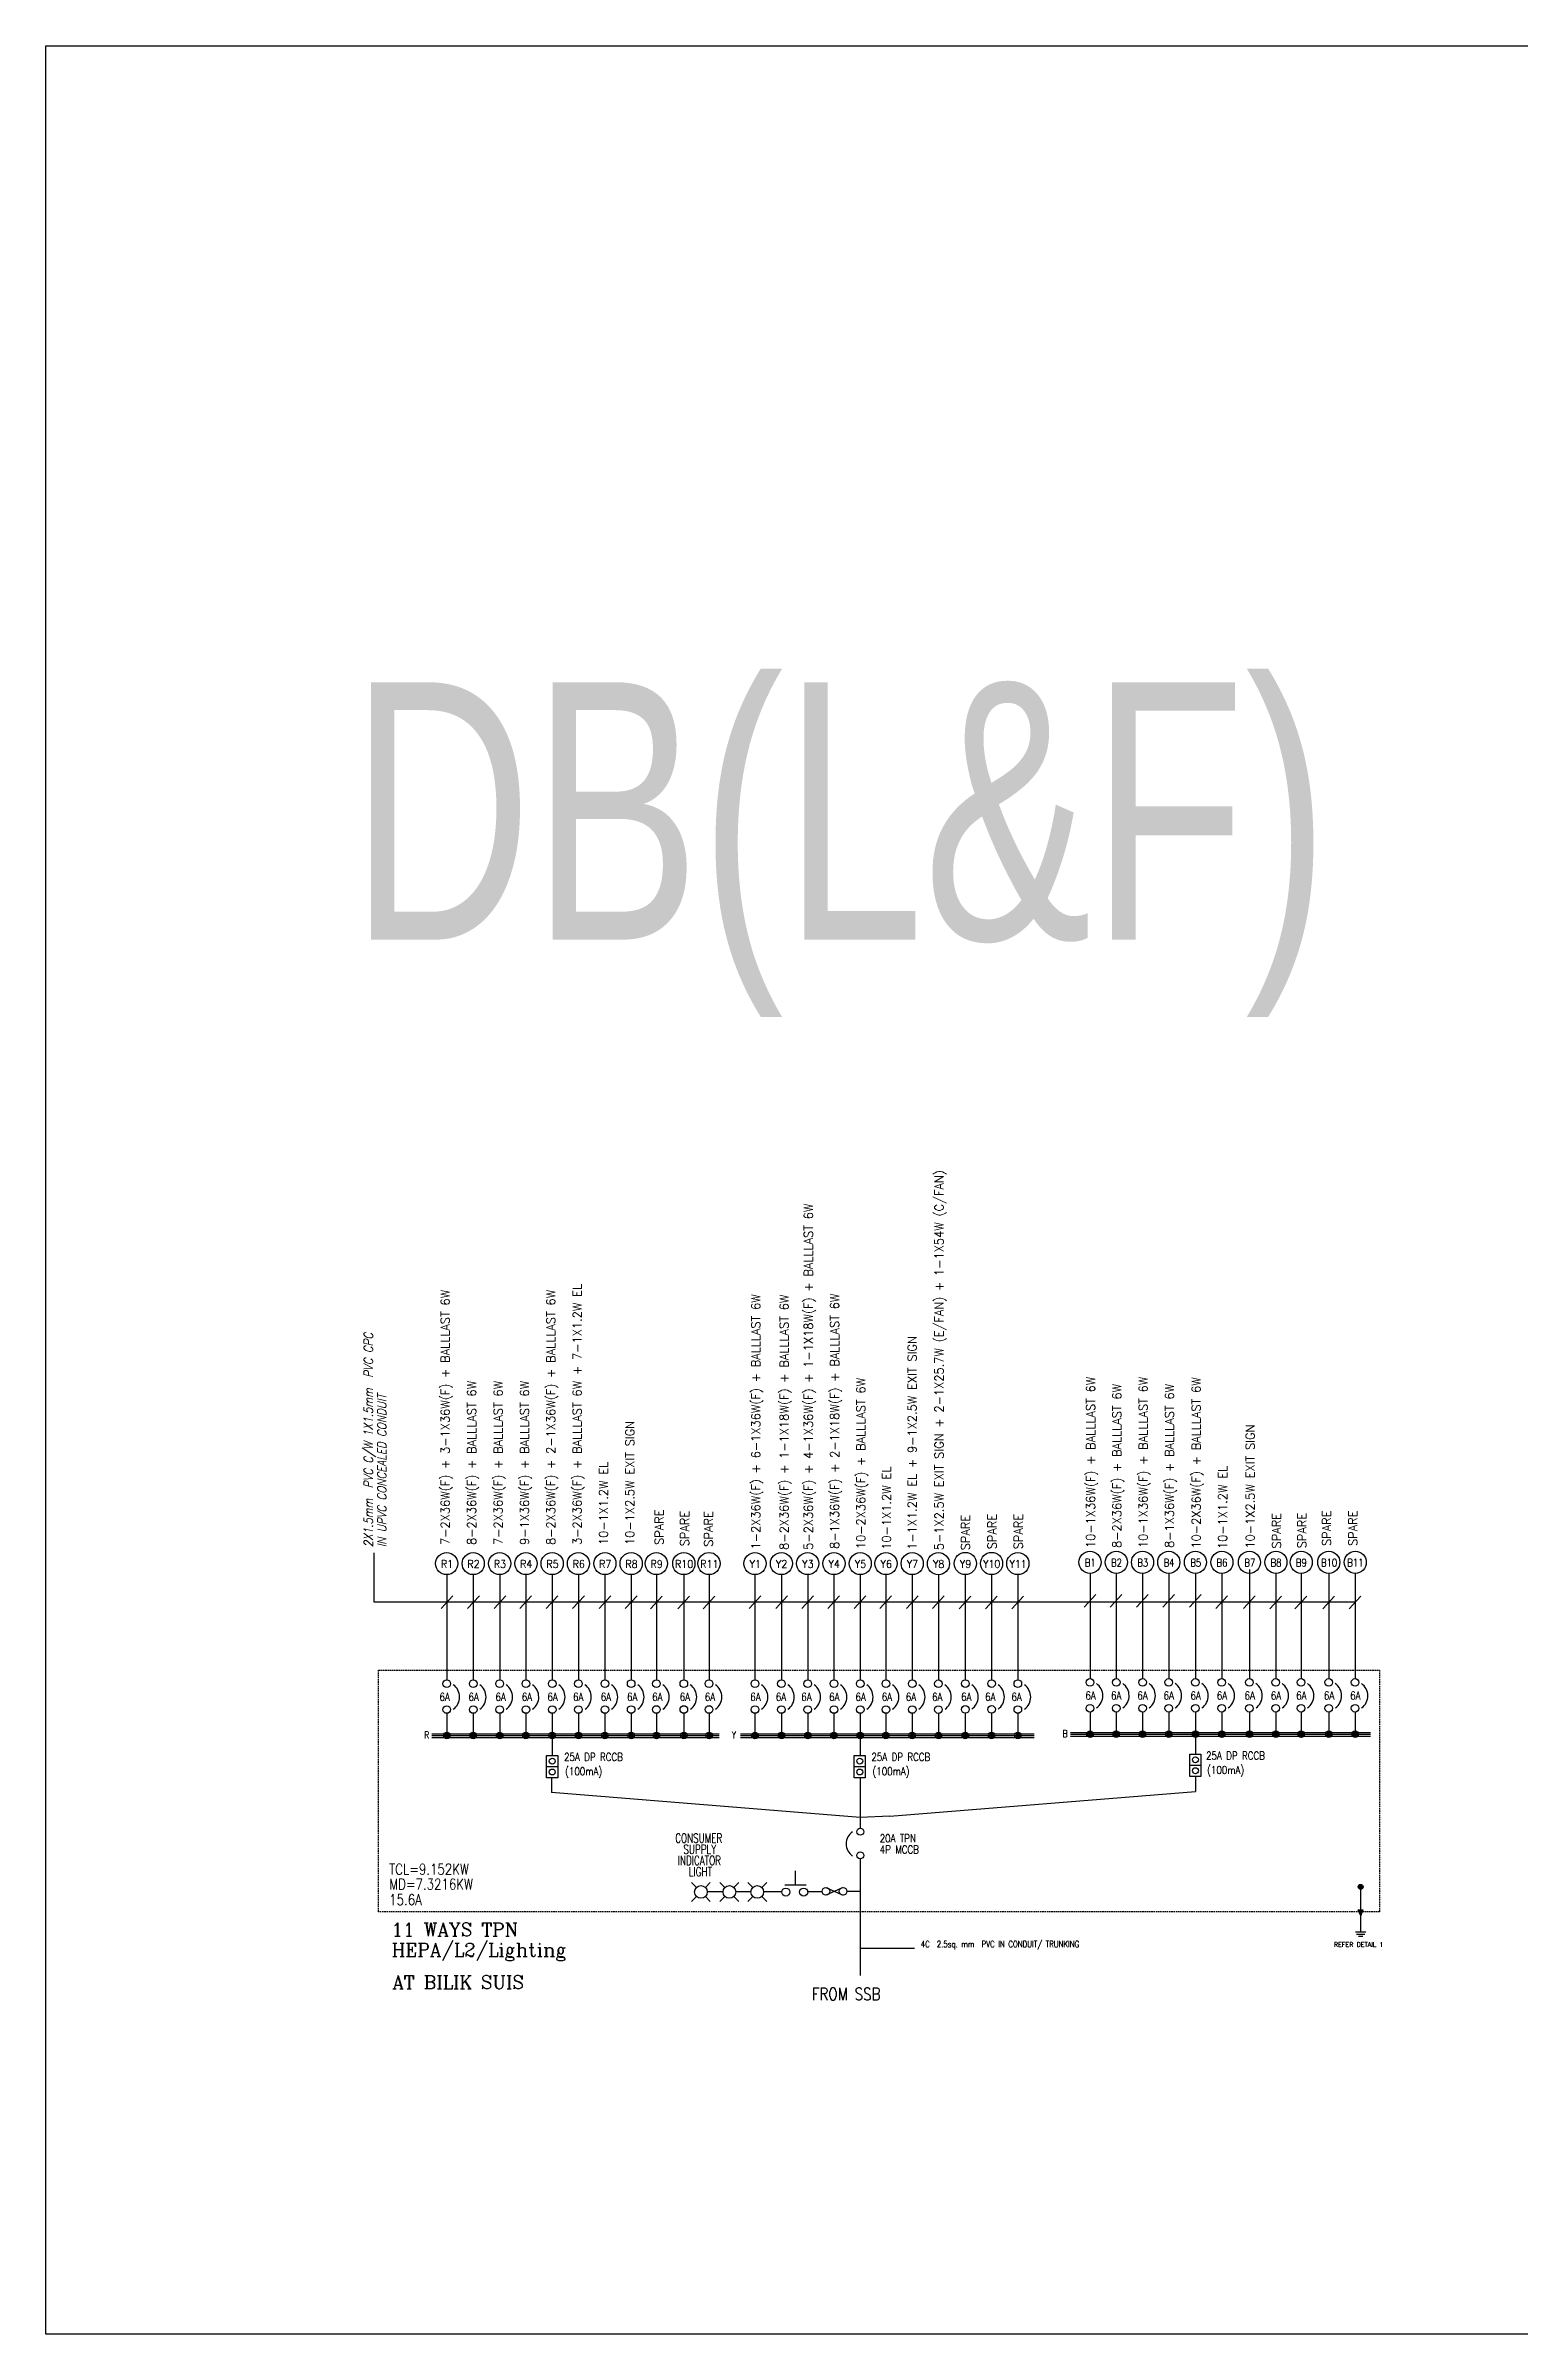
# Model space of a CAD drawing. Header units: millimetres. Extents: x 18708 to 781298, y -841 to 116768.
# Drawn here: x 421009 to 495577, y -841 to 114943 of the extents above; entities that cross this region are included whole.
import ezdxf
from ezdxf.enums import TextEntityAlignment as Align

# ---------------------------------------------------------------- set-up
doc = ezdxf.new("R2010")
doc.units = ezdxf.units.MM
doc.linetypes.add('HIDDEN', pattern=[0.375, 0.25, -0.125])
for name, color, linetype in [('$_KOD', 7, 'Continuous'), ('BANGUNAN', 4, 'Continuous'), ('base bangunan', 7, 'Continuous'), ('LAMPU', 7, 'Continuous'), ('LYT', 7, 'Continuous')]:
    doc.layers.add(name, color=color, linetype=linetype)
doc.styles.add('ITALICC', font='ITALICC.SHX', dxfattribs={"width": 0.7})
doc.styles.add('ROMANC', font='ROMANC', dxfattribs={"width": 0.8, "height": 250})
doc.styles.add('ROMAND', font='ROMAND', dxfattribs={"width": 0.75, "height": 600})
doc.styles.add('ROMANS', font='ROMANS', dxfattribs={"width": 0.7})
doc.styles.add('SANSSERIF', font='SAS_____.pfb', dxfattribs={"width": 0.7, "height": 700})

msp = doc.modelspace()

# ---------------------------------------------------------------- linework, layer by layer
at = {"layer": '$_KOD', "color": 3, "linetype": 'Continuous'}
for p, q in [((437630, 36198, 0), (437630, 38689, 0)), ((487269, 36190, 0), (437630, 36198, 0)), ((441618, 36513, 0), (441025, 35871, 0)), ((442953, 36513, 0), (442360, 35871, 0)), ((444288, 36513, 0), (443695, 35871, 0)), ((445597, 36521, 0), (445003, 35879, 0)), ((446926, 36521, 0), (446333, 35879, 0)), ((448265, 36521, 0), (447672, 35879, 0)), ((449603, 36521, 0), (449009, 35879, 0)), ((450932, 36521, 0), (450339, 35879, 0)), ((452198, 36507), (451605, 35865)), ((453588, 36507), (452995, 35865)), ((454863, 36505, 0), (454270, 35863, 0)), ((457192, 36513, 0), (456599, 35871, 0)), ((458552, 36513, 0), (457958, 35871, 0)), ((459862, 36513, 0), (459268, 35871, 0)), ((461186, 36517, 0), (460593, 35875, 0)), ((462515, 36517, 0), (461922, 35875, 0)), ((463815, 36517, 0), (463222, 35875, 0)), ((465154, 36525, 0), (464561, 35883, 0)), ((466483, 36515, 0), (465890, 35872, 0)), ((467832, 36505, 0), (467239, 35863, 0)), ((469162, 36504, 0), (468569, 35862, 0)), ((470491, 36504, 0), (469898, 35862, 0)), ((474156, 36579, 0), (473563, 35936, 0)), ((475466, 36579, 0), (474873, 35936, 0)), ((476800, 36579, 0), (476207, 35936, 0)), ((478130, 36580, 0), (477536, 35937, 0)), ((479478, 36579, 0), (478885, 35937, 0)), ((480816, 36512, 0), (480223, 35870, 0)), ((482221, 36512, 0), (481628, 35870, 0)), ((483541, 36502, 0), (482948, 35860, 0)), ((484822, 36502, 0), (484229, 35860, 0)), ((486227, 36501, 0), (485634, 35859, 0)), ((487556, 36501, 0), (486963, 35859, 0))]:
    msp.add_line(p, q, dxfattribs=at)
at = {"color": 0}
for p, q in [((441153, 29520, 0), (441153, 29379, 0)), ((441186, 29567, 0), (441186, 29331, 0)), ((441220, 29593, 0), (441220, 29306, 0)), ((441254, 29607, 0), (441254, 29291, 0)), ((441287, 29614, 0), (441287, 29284, 0)), ((441321, 29614, 0), (441321, 29285, 0)), ((441354, 29607, 0), (441354, 29292, 0)), ((441388, 29591, 0), (441388, 29307, 0)), ((441421, 29565, 0), (441421, 29333, 0)), ((441455, 29515, 0), (441455, 29383, 0)), ((442492, 29520, 0), (442492, 29379, 0)), ((442525, 29567, 0), (442525, 29331, 0)), ((442559, 29593, 0), (442559, 29306, 0)), ((442592, 29607, 0), (442592, 29291, 0)), ((442626, 29614, 0), (442626, 29284, 0)), ((442659, 29614, 0), (442659, 29285, 0)), ((442693, 29607, 0), (442693, 29292, 0)), ((442726, 29591, 0), (442726, 29307, 0)), ((442760, 29565, 0), (442760, 29333, 0)), ((442793, 29515, 0), (442793, 29383, 0)), ((443830, 29520, 0), (443830, 29379, 0)), ((443864, 29567, 0), (443864, 29331, 0)), ((443897, 29593, 0), (443897, 29306, 0)), ((443931, 29607, 0), (443931, 29291, 0)), ((443964, 29614, 0), (443964, 29284, 0)), ((443998, 29614, 0), (443998, 29285, 0)), ((444032, 29607, 0), (444032, 29292, 0)), ((444065, 29591, 0), (444065, 29307, 0)), ((444099, 29565, 0), (444099, 29333, 0)), ((444132, 29515, 0), (444132, 29383, 0)), ((445160, 29520, 0), (445160, 29379, 0)), ((445193, 29567, 0), (445193, 29331, 0)), ((445227, 29593, 0), (445227, 29306, 0)), ((445260, 29607, 0), (445260, 29291, 0)), ((445294, 29614, 0), (445294, 29284, 0)), ((445327, 29614, 0), (445327, 29285, 0)), ((445361, 29607, 0), (445361, 29292, 0)), ((445394, 29591, 0), (445394, 29307, 0)), ((445428, 29565, 0), (445428, 29333, 0)), ((445461, 29515, 0), (445461, 29383, 0)), ((446556, 29593, 0), (446556, 29306, 0)), ((446589, 29607, 0), (446589, 29291, 0)), ((446623, 29614, 0), (446623, 29284, 0)), ((446656, 29614, 0), (446656, 29285, 0)), ((446690, 29607, 0), (446690, 29292, 0)), ((446723, 29591, 0), (446723, 29307, 0)), ((447818, 29520, 0), (447818, 29379, 0)), ((447851, 29567, 0), (447851, 29331, 0)), ((447885, 29593, 0), (447885, 29306, 0)), ((447918, 29607, 0), (447918, 29291, 0)), ((447952, 29614, 0), (447952, 29284, 0)), ((447985, 29614, 0), (447985, 29285, 0)), ((448019, 29607, 0), (448019, 29292, 0)), ((448052, 29591, 0), (448052, 29307, 0)), ((448086, 29565, 0), (448086, 29333, 0)), ((448120, 29515, 0), (448120, 29383, 0)), ((449224, 29593, 0), (449224, 29306, 0)), ((449257, 29607, 0), (449257, 29291, 0)), ((449291, 29614, 0), (449291, 29284, 0)), ((449324, 29614, 0), (449324, 29285, 0)), ((449358, 29607, 0), (449358, 29292, 0)), ((449391, 29591, 0), (449391, 29307, 0)), ((450553, 29593, 0), (450553, 29306, 0)), ((450586, 29607, 0), (450586, 29291, 0)), ((450620, 29614, 0), (450620, 29284, 0)), ((450653, 29614, 0), (450653, 29285, 0)), ((450687, 29607, 0), (450687, 29292, 0)), ((450720, 29591, 0), (450720, 29307, 0)), ((451828, 29593), (451828, 29306)), ((451862, 29608), (451862, 29292)), ((451895, 29615), (451895, 29285)), ((451929, 29614), (451929, 29285)), ((451962, 29607), (451962, 29292)), ((451996, 29592), (451996, 29308)), ((453218, 29593), (453218, 29306)), ((453251, 29608), (453251, 29292)), ((453285, 29615), (453285, 29285)), ((453318, 29614), (453318, 29285)), ((453352, 29607), (453352, 29292)), ((453385, 29592), (453385, 29308)), ((454493, 29594, 0), (454493, 29307, 0)), ((454526, 29608, 0), (454526, 29292, 0)), ((454560, 29615, 0), (454560, 29285, 0)), ((454594, 29615, 0), (454594, 29286, 0)), ((454627, 29608, 0), (454627, 29293, 0)), ((454661, 29593, 0), (454661, 29308, 0)), ((456752, 29520, 0), (456752, 29379, 0)), ((456785, 29567, 0), (456785, 29331, 0)), ((456819, 29593, 0), (456819, 29306, 0)), ((456852, 29607, 0), (456852, 29291, 0)), ((456886, 29614, 0), (456886, 29284, 0)), ((456919, 29614, 0), (456919, 29285, 0)), ((456953, 29607, 0), (456953, 29292, 0)), ((456986, 29591, 0), (456986, 29307, 0)), ((457020, 29565, 0), (457020, 29333, 0)), ((457053, 29515, 0), (457053, 29383, 0)), ((458090, 29520, 0), (458090, 29379, 0)), ((458124, 29567, 0), (458124, 29331, 0)), ((458157, 29593, 0), (458157, 29306, 0)), ((458191, 29607, 0), (458191, 29291, 0)), ((458224, 29614, 0), (458224, 29284, 0)), ((458258, 29614, 0), (458258, 29285, 0)), ((458291, 29607, 0), (458291, 29292, 0)), ((458325, 29591, 0), (458325, 29307, 0)), ((458358, 29565, 0), (458358, 29333, 0)), ((458392, 29515, 0), (458392, 29383, 0)), ((459419, 29520, 0), (459419, 29379, 0)), ((459453, 29567, 0), (459453, 29331, 0)), ((459487, 29593, 0), (459487, 29306, 0)), ((459520, 29607, 0), (459520, 29291, 0)), ((459554, 29614, 0), (459554, 29284, 0)), ((459587, 29614, 0), (459587, 29285, 0)), ((459621, 29607, 0), (459621, 29292, 0)), ((459654, 29591, 0), (459654, 29307, 0)), ((459685, 29560, 0), (459685, 29329, 0)), ((459719, 29510, 0), (459719, 29379, 0)), ((460786, 29520, 0), (460786, 29379, 0)), ((460820, 29567, 0), (460820, 29331, 0)), ((460849, 29607, 0), (460849, 29291, 0)), ((460853, 29593, 0), (460853, 29306, 0)), ((460883, 29614, 0), (460883, 29284, 0)), ((460916, 29614, 0), (460916, 29285, 0)), ((460950, 29607, 0), (460950, 29292, 0)), ((460983, 29591, 0), (460983, 29307, 0)), ((461017, 29565, 0), (461017, 29333, 0)), ((461050, 29515, 0), (461050, 29383, 0)), ((462078, 29520, 0), (462078, 29379, 0)), ((462078, 29520, 0), (462078, 29379, 0)), ((462111, 29567, 0), (462111, 29331, 0)), ((462111, 29567, 0), (462111, 29331, 0)), ((462145, 29593, 0), (462145, 29306, 0)), ((462145, 29593, 0), (462145, 29306, 0)), ((462178, 29607, 0), (462178, 29291, 0)), ((462178, 29607, 0), (462178, 29291, 0)), ((462212, 29614, 0), (462212, 29284, 0)), ((462212, 29614, 0), (462212, 29284, 0)), ((462245, 29614, 0), (462245, 29285, 0)), ((462245, 29614, 0), (462245, 29285, 0)), ((462279, 29607, 0), (462279, 29292, 0)), ((462279, 29607, 0), (462279, 29292, 0)), ((462312, 29591, 0), (462312, 29307, 0)), ((462312, 29591, 0), (462312, 29307, 0)), ((462346, 29565, 0), (462346, 29333, 0)), ((462346, 29565, 0), (462346, 29333, 0)), ((462379, 29515, 0), (462379, 29383, 0)), ((462379, 29515, 0), (462379, 29383, 0)), ((463378, 29520, 0), (463378, 29379, 0)), ((463412, 29567, 0), (463412, 29331, 0)), ((463445, 29593, 0), (463445, 29306, 0)), ((463479, 29607, 0), (463479, 29291, 0)), ((463512, 29614, 0), (463512, 29284, 0)), ((463546, 29614, 0), (463546, 29285, 0)), ((463579, 29607, 0), (463579, 29292, 0)), ((463613, 29591, 0), (463613, 29307, 0)), ((463646, 29565, 0), (463646, 29333, 0)), ((463680, 29515, 0), (463680, 29383, 0)), ((464774, 29593, 0), (464774, 29306, 0)), ((464808, 29607, 0), (464808, 29291, 0)), ((464841, 29614, 0), (464841, 29284, 0)), ((464875, 29614, 0), (464875, 29285, 0)), ((464909, 29607, 0), (464909, 29292, 0)), ((464942, 29591, 0), (464942, 29307, 0)), ((466104, 29588, 0), (466104, 29301, 0)), ((466137, 29603, 0), (466137, 29287, 0)), ((466171, 29610, 0), (466171, 29280, 0)), ((466204, 29609, 0), (466204, 29280, 0)), ((466238, 29602, 0), (466238, 29287, 0)), ((466271, 29587, 0), (466271, 29303, 0)), ((467395, 29524, 0), (467395, 29383, 0)), ((467429, 29572, 0), (467429, 29336, 0)), ((467462, 29597, 0), (467462, 29310, 0)), ((467496, 29612, 0), (467496, 29296, 0)), ((467529, 29619, 0), (467529, 29289, 0)), ((467563, 29618, 0), (467563, 29289, 0)), ((467596, 29611, 0), (467596, 29296, 0)), ((467630, 29596, 0), (467630, 29312, 0)), ((467663, 29569, 0), (467663, 29338, 0)), ((467697, 29520, 0), (467697, 29388, 0)), ((468791, 29597, 0), (468791, 29310, 0)), ((468825, 29612, 0), (468825, 29296, 0)), ((468858, 29619, 0), (468858, 29289, 0)), ((468892, 29618, 0), (468892, 29289, 0)), ((468925, 29611, 0), (468925, 29296, 0)), ((468959, 29596, 0), (468959, 29312, 0)), ((470121, 29593, 0), (470121, 29306, 0)), ((470154, 29607, 0), (470154, 29291, 0)), ((470188, 29614, 0), (470188, 29284, 0)), ((470221, 29614, 0), (470221, 29285, 0)), ((470255, 29607, 0), (470255, 29292, 0)), ((470288, 29591, 0), (470288, 29307, 0)), ((473705, 29586, 0), (473705, 29444, 0)), ((473739, 29633, 0), (473739, 29397, 0)), ((473772, 29659, 0), (473772, 29372, 0)), ((473806, 29673, 0), (473806, 29357, 0)), ((473839, 29680, 0), (473839, 29350, 0)), ((473873, 29680, 0), (473873, 29350, 0)), ((473906, 29673, 0), (473906, 29358, 0)), ((473940, 29657, 0), (473940, 29373, 0)), ((473973, 29631, 0), (473973, 29399, 0)), ((474007, 29581, 0), (474007, 29449, 0)), ((475034, 29586, 0), (475034, 29444, 0)), ((475068, 29633, 0), (475068, 29397, 0)), ((475101, 29659, 0), (475101, 29372, 0)), ((475135, 29673, 0), (475135, 29357, 0)), ((475168, 29680, 0), (475168, 29350, 0)), ((475202, 29680, 0), (475202, 29350, 0)), ((475235, 29673, 0), (475235, 29358, 0)), ((475269, 29657, 0), (475269, 29373, 0)), ((475302, 29631, 0), (475302, 29399, 0)), ((475336, 29581, 0), (475336, 29449, 0)), ((476363, 29586, 0), (476363, 29444, 0)), ((476397, 29633, 0), (476397, 29397, 0)), ((476430, 29659, 0), (476430, 29372, 0)), ((476464, 29673, 0), (476464, 29357, 0)), ((476497, 29680, 0), (476497, 29350, 0)), ((476531, 29680, 0), (476531, 29350, 0)), ((476564, 29673, 0), (476564, 29358, 0)), ((476598, 29657, 0), (476598, 29373, 0)), ((476632, 29631, 0), (476632, 29399, 0)), ((476665, 29581, 0), (476665, 29449, 0)), ((477692, 29586, 0), (477692, 29444, 0)), ((477726, 29633, 0), (477726, 29397, 0)), ((477760, 29659, 0), (477760, 29372, 0)), ((477793, 29673, 0), (477793, 29357, 0)), ((477827, 29680, 0), (477827, 29350, 0)), ((477860, 29680, 0), (477860, 29350, 0)), ((477894, 29673, 0), (477894, 29358, 0)), ((477927, 29657, 0), (477927, 29373, 0)), ((477961, 29631, 0), (477961, 29399, 0)), ((477994, 29581, 0), (477994, 29449, 0)), ((479041, 29586, 0), (479041, 29444, 0)), ((479042, 29586, 0), (479042, 29444, 0)), ((479074, 29633, 0), (479074, 29397, 0)), ((479076, 29633, 0), (479076, 29397, 0)), ((479108, 29659, 0), (479108, 29372, 0)), ((479109, 29659, 0), (479109, 29372, 0)), ((479141, 29673, 0), (479141, 29357, 0)), ((479143, 29673, 0), (479143, 29357, 0)), ((479175, 29680, 0), (479175, 29350, 0)), ((479176, 29680, 0), (479176, 29350, 0)), ((479208, 29680, 0), (479208, 29350, 0)), ((479210, 29680, 0), (479210, 29350, 0)), ((479242, 29673, 0), (479242, 29358, 0)), ((479243, 29673, 0), (479243, 29358, 0)), ((479275, 29657, 0), (479275, 29373, 0)), ((479277, 29657, 0), (479277, 29373, 0)), ((479309, 29631, 0), (479309, 29399, 0)), ((479310, 29631, 0), (479310, 29399, 0)), ((479342, 29581, 0), (479342, 29449, 0)), ((479344, 29581, 0), (479344, 29449, 0)), ((480370, 29586, 0), (480370, 29444, 0)), ((480403, 29633, 0), (480403, 29397, 0)), ((480437, 29659, 0), (480437, 29372, 0)), ((480470, 29673, 0), (480470, 29357, 0)), ((480504, 29680, 0), (480504, 29350, 0)), ((480538, 29680, 0), (480538, 29350, 0)), ((480571, 29673, 0), (480571, 29358, 0)), ((480605, 29657, 0), (480605, 29373, 0)), ((480638, 29631, 0), (480638, 29399, 0)), ((480672, 29581, 0), (480672, 29449, 0)), ((481808, 29633, 0), (481808, 29397, 0)), ((481842, 29659, 0), (481842, 29372, 0)), ((481875, 29673, 0), (481875, 29357, 0)), ((481909, 29680, 0), (481909, 29350, 0)), ((481942, 29680, 0), (481942, 29350, 0)), ((481976, 29673, 0), (481976, 29358, 0)), ((482009, 29657, 0), (482009, 29373, 0)), ((482043, 29631, 0), (482043, 29399, 0)), ((483137, 29633, 0), (483137, 29397, 0)), ((483171, 29659, 0), (483171, 29372, 0)), ((483204, 29673, 0), (483204, 29357, 0)), ((483238, 29680, 0), (483238, 29350, 0)), ((483272, 29680, 0), (483272, 29350, 0)), ((483305, 29673, 0), (483305, 29358, 0)), ((483339, 29657, 0), (483339, 29373, 0)), ((483372, 29631, 0), (483372, 29399, 0)), ((484385, 29586, 0), (484385, 29444, 0)), ((484419, 29633, 0), (484419, 29397, 0)), ((484452, 29659, 0), (484452, 29372, 0)), ((484486, 29673, 0), (484486, 29357, 0)), ((484519, 29680, 0), (484519, 29350, 0)), ((484553, 29680, 0), (484553, 29350, 0)), ((484586, 29673, 0), (484586, 29358, 0)), ((484620, 29657, 0), (484620, 29373, 0)), ((484653, 29631, 0), (484653, 29399, 0)), ((484687, 29581, 0), (484687, 29449, 0)), ((485823, 29633, 0), (485823, 29397, 0)), ((485857, 29659, 0), (485857, 29372, 0)), ((485890, 29673, 0), (485890, 29357, 0)), ((485924, 29680, 0), (485924, 29350, 0)), ((485958, 29680, 0), (485958, 29350, 0)), ((485991, 29673, 0), (485991, 29358, 0)), ((486025, 29657, 0), (486025, 29373, 0)), ((486058, 29631, 0), (486058, 29399, 0)), ((487153, 29633, 0), (487153, 29397, 0)), ((487186, 29659, 0), (487186, 29372, 0)), ((487220, 29673, 0), (487220, 29357, 0)), ((487253, 29680, 0), (487253, 29350, 0)), ((487287, 29680, 0), (487287, 29350, 0)), ((487320, 29673, 0), (487320, 29358, 0)), ((487354, 29657, 0), (487354, 29373, 0)), ((487387, 29631, 0), (487387, 29399, 0))]:
    msp.add_line(p, q, dxfattribs=at)
for p, q in [((453684, 22015, 0), (453935, 21764, 0)), ((454640, 22015, 0), (454389, 21764, 0)), ((455126, 22015, 0), (455377, 21764, 0)), ((456082, 22015, 0), (455831, 21764, 0)), ((456541, 22015, 0), (456792, 21764, 0)), ((457497, 22015, 0), (457246, 21764, 0)), ((453935, 21310, 0), (453684, 21059, 0)), ((454389, 21310, 0), (454640, 21059, 0)), ((455283, 21537, 0), (454483, 21537, 0)), ((455377, 21310, 0), (455126, 21059, 0)), ((455831, 21310, 0), (456082, 21059, 0)), ((456698, 21537, 0), (455925, 21537, 0)), ((456792, 21310, 0), (456541, 21059, 0)), ((457246, 21310, 0), (457497, 21059, 0)), ((458257, 21537, 0), (457340, 21537, 0)), ((461360, 21760, 0), (460491, 21373, 0)), ((460491, 21760, 0), (461360, 21373, 0)), ((461532, 21567, 0), (462228, 21567, 0))]:
    msp.add_line(p, q)
at = {"linetype": 'Continuous'}
for p, q in [((458955, 21874, 0), (458955, 22597, 0)), ((459499, 21884, 0), (458408, 21884, 0)), ((460300, 21537, 0), (459545, 21537, 0))]:
    msp.add_line(p, q, dxfattribs=at)
msp.add_lwpolyline([(421009, 114943), (781298, 114943), (781298, -841), (421009, -841)], close=True)
for centre, major_axis, start_param, end_param in [((454162, 21537, 0), (-321, 0), 3.1424559, 9.4256412), ((455604, 21537, 0), (-321, 0), 3.1424559, 9.4256412), ((457019, 21537, 0), (-321, 0), 3.1422575, 9.4254428), ((458461, 21529, 0), (204, 0), -0.0009439, 6.2822414), ((459363, 21529, 0), (204, 0), -0.0009439, 6.2822414), ((460491, 21567, 0), (193, 0), -0.0012949, 6.2818904), ((461360, 21567, 0), (193, 0), -0.0023656, 6.2808197)]:
    msp.add_ellipse(centre, major_axis=major_axis, ratio=1, start_param=start_param, end_param=end_param)
at = {"layer": 'BANGUNAN', "color": 255, "linetype": 'Continuous'}
for p, q in [((441302, 37590, 0), (441302, 32266, 0)), ((442641, 37590, 0), (442641, 32266, 0)), ((443980, 37590, 0), (443980, 32266, 0)), ((445309, 37590, 0), (445309, 32266, 0)), ((446638, 37590, 0), (446638, 32266, 0)), ((447967, 37590, 0), (447967, 32266, 0)), ((449306, 37590, 0), (449306, 32266, 0)), ((450635, 37590, 0), (450635, 32266, 0)), ((451911, 37590), (451911, 32267)), ((453300, 37590), (453300, 32267)), ((454575, 37591, 0), (454575, 32267, 0)), ((456901, 37590, 0), (456901, 32266, 0)), ((458240, 37590, 0), (458240, 32266, 0)), ((459569, 37590, 0), (459569, 32266, 0)), ((460898, 37590, 0), (460898, 32266, 0)), ((462227, 37590, 0), (462227, 32266, 0)), ((463528, 37590, 0), (463528, 32266, 0)), ((464857, 37590, 0), (464858, 32266, 0)), ((466186, 37585, 0), (466188, 32261, 0)), ((467545, 37594, 0), (467545, 32270, 0)), ((468874, 37594, 0), (468875, 32270, 0)), ((470203, 37590, 0), (470205, 32266, 0)), ((473855, 37656, 0), (473855, 32332, 0)), ((475184, 37656, 0), (475184, 32332, 0)), ((476513, 37656, 0), (476513, 32332, 0)), ((477842, 37656, 0), (477842, 32332, 0)), ((479190, 37656, 0), (479190, 32332, 0)), ((480519, 37656, 0), (480519, 32332, 0)), ((481924, 37842, 0), (481924, 32332, 0)), ((483253, 37656, 0), (483253, 32332, 0)), ((484535, 37656, 0), (484535, 32332, 0)), ((485939, 37656, 0), (485939, 32332, 0)), ((487269, 37656, 0), (487269, 32332, 0)), ((441303, 30573, 0), (441303, 29449, 0)), ((442641, 30573, 0), (442641, 29449, 0)), ((443980, 30573, 0), (443980, 29449, 0)), ((445309, 30573, 0), (445309, 29449, 0)), ((446638, 30573, 0), (446638, 29449, 0)), ((447968, 30573, 0), (447968, 29449, 0)), ((449306, 30573, 0), (449306, 29449, 0)), ((450635, 30573, 0), (450635, 29449, 0)), ((451911, 30573), (451911, 29450)), ((453300, 30573), (453300, 29450)), ((454576, 30574, 0), (454576, 29450, 0)), ((456901, 30573, 0), (456901, 29449, 0)), ((458240, 30573, 0), (458240, 29449, 0)), ((459569, 30573, 0), (459569, 29449, 0)), ((460898, 30573, 0), (460898, 29449, 0)), ((462228, 30573, 0), (462228, 29449, 0)), ((463528, 30573, 0), (463528, 29449, 0)), ((464857, 30573, 0), (464857, 29449, 0)), ((466186, 30568, 0), (466186, 29445, 0)), ((467545, 30577, 0), (467545, 29454, 0)), ((468874, 30577, 0), (468874, 29454, 0)), ((470203, 30573, 0), (470203, 29449, 0)), ((473855, 30639, 0), (473855, 29515, 0)), ((475184, 30639, 0), (475184, 29515, 0)), ((476513, 30639, 0), (476513, 29515, 0)), ((477842, 30639, 0), (477842, 29515, 0)), ((479191, 30639, 0), (479191, 29515, 0)), ((480520, 30639, 0), (480520, 29515, 0)), ((481925, 30639, 0), (481925, 29515, 0)), ((483254, 30639, 0), (483254, 29515, 0)), ((484535, 30639, 0), (484535, 29515, 0)), ((485940, 30639, 0), (485940, 29515, 0)), ((487269, 30639, 0), (487269, 29515, 0)), ((440549, 29543, 0), (451367, 29543, 0)), ((440549, 29449, 0), (451367, 29449, 0)), ((440549, 29355, 0), (451367, 29355, 0)), ((456170, 29543, 0), (471023, 29543, 0)), ((456170, 29449, 0), (471023, 29449, 0)), ((456170, 29355, 0), (471023, 29355, 0)), ((472869, 29609, 0), (488058, 29609, 0)), ((472869, 29515, 0), (488058, 29515, 0)), ((472869, 29421, 0), (488058, 29421, 0)), ((487553, 20325, 0), (487429, 20629, 0)), ((487553, 20325, 0), (487676, 20629, 0))]:
    msp.add_line(p, q, dxfattribs=at)
at = {"layer": 'BANGUNAN', "color": 255}
for p, q in [((446637, 29449, 0), (446637, 28441, 0)), ((462228, 29449, 0), (462228, 28441, 0)), ((479192, 29515, 0), (479192, 28507, 0)), ((446358, 27315, 0), (446358, 28441, 0)), ((446358, 28441, 0), (446921, 28441, 0)), ((446358, 27878, 0), (446921, 27878, 0)), ((446921, 28441, 0), (446921, 27315, 0)), ((461922, 28441, 0), (462485, 28441, 0)), ((461922, 27315, 0), (461922, 28441, 0)), ((461922, 27878, 0), (462485, 27878, 0)), ((462485, 28441, 0), (462485, 27315, 0)), ((478909, 28507, 0), (479472, 28507, 0)), ((478909, 27381, 0), (478909, 28507, 0)), ((478909, 27944, 0), (479472, 27944, 0)), ((479472, 28507, 0), (479472, 27381, 0)), ((446921, 27315, 0), (446358, 27315, 0)), ((446609, 27315, 0), (446609, 26571, 0)), ((462485, 27315, 0), (461922, 27315, 0)), ((462228, 27315, 0), (462228, 24757, 0)), ((479472, 27381, 0), (478909, 27381, 0)), ((479198, 27372, 0), (479198, 26622, 0)), ((462228, 25309, 0), (446609, 26571, 0)), ((463723, 25375, 0), (479198, 26622, 0)), ((462228, 23210, 0), (462228, 17317, 0)), ((487430, 21789, 0), (487556, 21915, 0)), ((487431, 21808, 0), (487537, 21914, 0)), ((487431, 21772, 0), (487573, 21913, 0)), ((487435, 21757, 0), (487588, 21910, 0)), ((487437, 21833, 0), (487512, 21908, 0)), ((487440, 21743, 0), (487602, 21905, 0)), ((487446, 21731, 0), (487614, 21899, 0)), ((487454, 21719, 0), (487625, 21891, 0)), ((487462, 21709, 0), (487636, 21883, 0)), ((487471, 21700, 0), (487645, 21873, 0)), ((487482, 21692, 0), (487653, 21863, 0)), ((487493, 21685, 0), (487660, 21852, 0)), ((487506, 21679, 0), (487666, 21839, 0)), ((487520, 21674, 0), (487671, 21825, 0)), ((487535, 21671, 0), (487674, 21810, 0)), ((487552, 21669, 0), (487676, 21792, 0)), ((487553, 19512, 0), (487553, 21792, 0)), ((487573, 21671, 0), (487674, 21772, 0)), ((487598, 21678, 0), (487667, 21746, 0)), ((487429, 20629, 0), (487676, 20629, 0)), ((487433, 20619, 0), (487443, 20629, 0)), ((487438, 20606, 0), (487461, 20629, 0)), ((487444, 20593, 0), (487480, 20629, 0)), ((487449, 20580, 0), (487498, 20629, 0)), ((487454, 20566, 0), (487517, 20629, 0)), ((487460, 20553, 0), (487536, 20629, 0)), ((487465, 20540, 0), (487554, 20629, 0)), ((487471, 20527, 0), (487573, 20629, 0)), ((487476, 20513, 0), (487591, 20629, 0)), ((487481, 20500, 0), (487610, 20629, 0)), ((487487, 20487, 0), (487629, 20629, 0)), ((487492, 20474, 0), (487647, 20629, 0)), ((487497, 20461, 0), (487666, 20629, 0)), ((487503, 20447, 0), (487671, 20615, 0)), ((487508, 20434, 0), (487658, 20584, 0)), ((487514, 20421, 0), (487645, 20553, 0)), ((487519, 20408, 0), (487633, 20521, 0)), ((487524, 20394, 0), (487620, 20490, 0)), ((487530, 20381, 0), (487607, 20459, 0)), ((487535, 20368, 0), (487594, 20427, 0)), ((487540, 20355, 0), (487582, 20396, 0)), ((487546, 20341, 0), (487569, 20365, 0)), ((487551, 20328, 0), (487556, 20333, 0)), ((487290, 19512, 0), (487816, 19512, 0)), ((487342, 19406, 0), (487763, 19406, 0)), ((487447, 19301, 0), (487658, 19301, 0))]:
    msp.add_line(p, q, dxfattribs=at)
at = {"layer": 'BANGUNAN', "color": 4, "linetype": 'HIDDEN', "ltscale": 300, "elevation": 0}
msp.add_lwpolyline([(437849, 32758), (488503, 32758), (488503, 20534), (437849, 20534)], close=True, dxfattribs=at)
at = {"layer": 'BANGUNAN', "color": 255, "linetype": 'Continuous'}
for centre, radius in [((441302, 38151, 0), 561), ((442641, 38151, 0), 561), ((443980, 38151, 0), 561), ((445309, 38151, 0), 561), ((446638, 38151, 0), 561), ((447967, 38151, 0), 561), ((449306, 38151, 0), 561), ((450635, 38151, 0), 561), ((451911, 38151), 561), ((453300, 38151), 561), ((454575, 38152, 0), 561), ((456901, 38151, 0), 561), ((458240, 38151, 0), 561), ((459569, 38151, 0), 561), ((460898, 38151, 0), 561), ((462227, 38151, 0), 561), ((463528, 38151, 0), 561), ((464857, 38151, 0), 561), ((466186, 38146, 0), 561), ((467545, 38155, 0), 561), ((468874, 38155, 0), 561), ((470203, 38151, 0), 561), ((473855, 38217, 0), 561), ((475184, 38217, 0), 561), ((476513, 38217, 0), 561), ((477842, 38217, 0), 561), ((479190, 38217, 0), 561), ((480529, 38217, 0), 561), ((481924, 38217, 0), 561), ((483263, 38217, 0), 561), ((484544, 38217, 0), 561), ((485939, 38217, 0), 561), ((487278, 38217, 0), 561), ((441302, 32073, 0), 193), ((442641, 32073, 0), 193), ((443980, 32073, 0), 193), ((445309, 32073, 0), 193), ((446638, 32073, 0), 193), ((447967, 32073, 0), 193), ((449306, 32073, 0), 193), ((450635, 32073, 0), 193), ((451911, 32073), 193), ((453300, 32073), 193), ((454575, 32074, 0), 193), ((456901, 32073, 0), 193), ((458240, 32073, 0), 193), ((459569, 32073, 0), 193), ((460898, 32073, 0), 193), ((462227, 32073, 0), 193), ((463528, 32073, 0), 193), ((464857, 32073, 0), 193), ((466186, 32068, 0), 193), ((467545, 32077, 0), 193), ((468874, 32077, 0), 193), ((470203, 32073, 0), 193), ((473855, 32138, 0), 193), ((475184, 32138, 0), 193), ((476513, 32138, 0), 193), ((477842, 32138, 0), 193), ((479190, 32138, 0), 193), ((480519, 32138, 0), 193), ((481924, 32138, 0), 193), ((483253, 32138, 0), 193), ((484535, 32138, 0), 193), ((485939, 32138, 0), 193), ((487269, 32138, 0), 193), ((441303, 30766, 0), 193), ((442641, 30766, 0), 193), ((443980, 30766, 0), 193), ((445309, 30766, 0), 193), ((446638, 30766, 0), 193), ((447968, 30766, 0), 193), ((449306, 30766, 0), 193), ((450635, 30766, 0), 193), ((451911, 30767), 193), ((453300, 30767), 193), ((454576, 30767, 0), 193), ((456901, 30766, 0), 193), ((458240, 30766, 0), 193), ((459569, 30766, 0), 193), ((460898, 30766, 0), 193), ((462228, 30766, 0), 193), ((463528, 30766, 0), 193), ((464857, 30766, 0), 193), ((466186, 30762, 0), 193), ((467545, 30771, 0), 193), ((468874, 30771, 0), 193), ((470203, 30766, 0), 193), ((473855, 30832, 0), 193), ((475184, 30832, 0), 193), ((476513, 30832, 0), 193), ((477842, 30832, 0), 193), ((479191, 30832, 0), 193), ((480520, 30832, 0), 193), ((481925, 30832, 0), 193), ((483254, 30832, 0), 193), ((484535, 30832, 0), 193), ((485940, 30832, 0), 193), ((487269, 30832, 0), 193), ((441303, 29449, 0), 166), ((442641, 29449, 0), 166), ((443980, 29449, 0), 166), ((445309, 29449, 0), 166), ((446638, 29449, 0), 166), ((447968, 29449, 0), 166), ((449306, 29449, 0), 166), ((450635, 29449, 0), 166), ((451911, 29450), 166), ((453300, 29450), 166), ((454576, 29450, 0), 166), ((456901, 29449, 0), 166), ((458240, 29449, 0), 166), ((459569, 29449, 0), 166), ((460898, 29449, 0), 166), ((462228, 29449, 0), 166), ((462228, 29449, 0), 166), ((463528, 29449, 0), 166), ((464857, 29449, 0), 166), ((466186, 29445, 0), 166), ((467545, 29454, 0), 166), ((468874, 29454, 0), 166), ((470203, 29449, 0), 166), ((473855, 29515, 0), 166), ((475184, 29515, 0), 166), ((476513, 29515, 0), 166), ((477842, 29515, 0), 166), ((479191, 29515, 0), 166), ((479192, 29515, 0), 166), ((480520, 29515, 0), 166), ((481925, 29515, 0), 166), ((483254, 29515, 0), 166), ((484535, 29515, 0), 166), ((485940, 29515, 0), 166), ((487269, 29515, 0), 166), ((446641, 28156, 0), 150), ((462205, 28156, 0), 150), ((479192, 28222, 0), 150), ((479192, 27669, 0), 150), ((446641, 27603, 0), 150), ((462205, 27603, 0), 150), ((462228, 24581, 0), 176), ((462228, 23386, 0), 176), ((487553, 21792, 0), 123)]:
    msp.add_circle(centre, radius, dxfattribs=at)
for centre, start, end in [((441201, 31397, 0), 305.15395, 55.05102), ((442539, 31397, 0), 305.15395, 55.05102), ((443878, 31397, 0), 305.15395, 55.05102), ((445207, 31397, 0), 305.15395, 55.05102), ((446537, 31397, 0), 305.15395, 55.05102), ((447866, 31397, 0), 305.15395, 55.05102), ((449204, 31397, 0), 305.15395, 55.05102), ((450534, 31397, 0), 305.15395, 55.05102), ((451809, 31398), 305.15395, 55.05102), ((453198, 31398), 305.15395, 55.05102), ((454474, 31398, 0), 305.15395, 55.05102), ((456799, 31397, 0), 305.15395, 55.05102), ((458138, 31397, 0), 305.15395, 55.05102), ((459467, 31397, 0), 305.15395, 55.05102), ((460796, 31397, 0), 305.15395, 55.05102), ((462126, 31397, 0), 305.15395, 55.05102), ((463426, 31397, 0), 305.15395, 55.05102), ((464755, 31397, 0), 305.15395, 55.05102), ((466084, 31393, 0), 305.15395, 55.05102), ((467443, 31402, 0), 305.15395, 55.05102), ((468772, 31402, 0), 305.15395, 55.05102), ((470101, 31397, 0), 305.15395, 55.05102), ((473753, 31463, 0), 305.15395, 55.05102), ((475082, 31463, 0), 305.15395, 55.05102), ((476411, 31463, 0), 305.15395, 55.05102), ((477740, 31463, 0), 305.15395, 55.05102), ((479089, 31463, 0), 305.15395, 55.05102), ((480418, 31463, 0), 305.15395, 55.05102), ((481823, 31463, 0), 305.15395, 55.05102), ((483152, 31463, 0), 305.15395, 55.05102), ((484433, 31463, 0), 305.15395, 55.05102), ((485838, 31463, 0), 305.15395, 55.05102), ((487167, 31463, 0), 305.15395, 55.05102), ((462266, 23969, 0), 124.94898, 234.84605)]:
    msp.add_arc(centre, 752, start, end, dxfattribs=at)
at = {"layer": 'base bangunan'}
for p, q in [((451367, 29543, 0), (455084, 29543, 0)), ((451367, 29449, 0), (455084, 29449, 0)), ((451367, 29355, 0), (455084, 29355, 0)), ((463723, 25375, 0), (462228, 25309, 0))]:
    msp.add_line(p, q, dxfattribs=at)
at = {"layer": 'LAMPU', "linetype": 'Continuous'}
msp.add_line((462228, 18695, 0), (464975, 18695, 0), dxfattribs=at)

# ---------------------------------------------------------------- texts
at = {"style": 'ROMANS', "width": 0.7}
for s, p in [('CONSUMER', (452866, 24025, 0)), ('INDICATOR ', (452992, 22896, 0)), ('SUPPLY', (453278, 23459, 0)), ('LIGHT', (453553, 22331, 0))]:
    msp.add_text(s, height=464.3, dxfattribs=at).set_placement(p)
at = {"color": 7, "style": 'ROMAND'}
msp.add_text('REFER DETAIL 1', height=234.74, dxfattribs=at).set_placement((486198, 18761, 0))
at = {"layer": 'BANGUNAN', "color": 255, "linetype": 'Continuous'}
for s, height, style, width, p in [('5-1X2.5W EXIT SIGN + 2-1X25.7W (E/FAN) + 1-1X54W (C/FAN) ', 445.5, 'ROMANC', 0.95, (466439, 38826, 0)), ('5-2X36W(F) + 4-1X36W(F) + 1-1X18W(F) + BALLLAST 6W', 445.5, 'ROMANC', 0.95, (459826, 38844, 0)), ('7-2X36W(F) + 3-1X36W(F) + BALLLAST 6W', 445.5, 'ROMANC', 0.95, (441447, 39092, 0)), ('8-2X36W(F) + 2-1X36W(F) + BALLLAST 6W', 445.5, 'ROMANC', 0.95, (446792, 39092, 0)), ('3-2X36W(F) + BALLLAST 6W + 7-1X1.2W EL', 445.5, 'ROMANC', 0.95, (448121, 39092, 0)), ('1-2X36W(F) + 6-1X36W(F) + BALLLAST 6W', 445.5, 'ROMANC', 0.95, (457162, 38865, 0)), ('8-2X36W(F) + 1-1X18W(F) + BALLLAST 6W', 445.5, 'ROMANC', 0.95, (458596, 38844, 0)), ('8-1X36W(F) + 2-1X18W(F) + BALLLAST 6W', 445.5, 'ROMANC', 0.95, (461155, 38894, 0)), ('2X1.5mm  PVC C/W 1X1.5mm  PVC CPC', 450, 'ITALICC', 0.85, (437560, 38974, 0)), ('1-1X1.2W EL + 9-1X2.5W EXIT SIGN', 445.5, 'ROMANC', 0.95, (465077, 38847, 0)), ('IN UPVC CONCEALED CONDUIT', 450, 'ITALICC', 0.85, (438242, 38974, 0)), ('8-2X36W(F) + BALLLAST 6W', 445.5, 'ROMANC', 0.95, (442785, 39092, 0)), ('7-2X36W(F) + BALLLAST 6W', 445.5, 'ROMANC', 0.95, (444124, 39092, 0)), ('9-1X36W(F) + BALLLAST 6W', 445.5, 'ROMANC', 0.95, (445463, 39092, 0)), ('10-2X36W(F) + BALLLAST 6W', 445.5, 'ROMANC', 0.95, (462481, 38879, 0)), ('10-1X36W(F) + BALLLAST 6W', 445.5, 'ROMANC', 0.95, (474110, 38937, 0)), ('10-1X36W(F) + BALLLAST 6W', 445.5, 'ROMANC', 0.95, (476768, 38937, 0)), ('10-2X36W(F) + BALLLAST 6W', 445.5, 'ROMANC', 0.95, (479451, 38908, 0)), ('8-2X36W(F) + BALLLAST 6W', 445.5, 'ROMANC', 0.95, (475439, 38937, 0)), ('8-1X36W(F) + BALLLAST 6W', 445.5, 'ROMANC', 0.95, (478097, 38937, 0)), ('10-1X2.5W EXIT SIGN', 445.5, 'ROMANC', 0.95, (450789, 39092, 0)), ('10-1X2.5W EXIT SIGN', 445.5, 'ROMANC', 0.95, (482185, 38908, 0)), ('10-1X1.2W EL', 445.5, 'ROMANC', 0.95, (449460, 39092, 0)), ('10-1X1.2W EL', 445.5, 'ROMANC', 0.95, (463781, 38847, 0)), ('10-1X1.2W EL', 445.5, 'ROMANC', 0.95, (480790, 38889, 0)), ('SPARE', 445.5, 'ROMANC', 0.95, (452274, 39092, 0)), ('SPARE', 445.5, 'ROMANC', 0.95, (453563, 39023, 0)), ('SPARE', 445.5, 'ROMANC', 0.95, (454771, 39001, 0)), ('SPARE', 445.5, 'ROMANC', 0.95, (467773, 38820, 0)), ('SPARE', 445.5, 'ROMANC', 0.95, (469120, 38870, 0)), ('SPARE', 445.5, 'ROMANC', 0.95, (470449, 38870, 0)), ('SPARE', 445.5, 'ROMANC', 0.95, (483517, 38911, 0)), ('SPARE', 445.5, 'ROMANC', 0.95, (484801, 38923, 0)), ('SPARE', 445.5, 'ROMANC', 0.95, (486051, 39040, 0)), ('SPARE', 445.5, 'ROMANC', 0.95, (487380, 39040, 0))]:
    msp.add_text(s, height=height, rotation=90, dxfattribs=dict(at, style=style, width=width)).set_placement(p)
at = {"layer": 'BANGUNAN', "color": 255, "linetype": 'Continuous', "style": 'ROMANS'}
for s, width, p in [('R1', 0.9, (441317, 37934, 0)), ('R2', 0.9, (442655, 37934, 0)), ('R3', 0.9, (443994, 37934, 0)), ('R4', 0.9, (445323, 37934, 0)), ('R5', 0.9, (446652, 37934, 0)), ('R6', 0.9, (447982, 37934, 0)), ('R7', 0.9, (449320, 37934, 0)), ('R8', 0.9, (450649, 37934, 0)), ('R9', 0.9, (451925, 37934)), ('R10', 0.9, (453314, 37934)), ('R11', 0.9, (454590, 37935, 0)), ('Y1', 0.9, (456915, 37934, 0)), ('Y2', 0.9, (458249, 37934, 0)), ('Y3', 0.9, (459578, 37934, 0)), ('Y4', 0.9, (460908, 37934, 0)), ('Y5', 0.9, (462242, 37934, 0)), ('Y6', 0.9, (463542, 37934, 0)), ('Y7', 0.9, (464866, 37934, 0)), ('Y8', 0.9, (466196, 37929, 0)), ('Y9', 0.9, (467559, 37938, 0)), ('Y10', 0.9, (468883, 37938, 0)), ('Y11', 0.9, (470212, 37934, 0)), ('B1', 0.8, (473869, 38000, 0)), ('B2', 0.8, (475198, 38000, 0)), ('B3', 0.8, (476527, 38000, 0)), ('B4', 0.8, (477856, 38000, 0)), ('B5', 0.8, (479205, 38000, 0)), ('B6', 0.8, (480534, 38000, 0)), ('B7', 0.8, (481939, 38000, 0)), ('B8', 0.8, (483268, 38000, 0)), ('B9', 0.8, (484549, 38000, 0)), ('B10', 0.8, (485954, 38000, 0)), ('B11', 0.8, (487283, 38000, 0))]:
    msp.add_text(s, height=390.9, dxfattribs=dict(at, width=width)).set_placement(p, align=Align.CENTER)
at = {"layer": 'BANGUNAN', "color": 255, "linetype": 'Continuous', "width": 0.8}
for s, height, style, p in [('6A', 402.1, 'ROMANS', (440935, 31205, 0)), ('6A', 402.1, 'ROMANS', (442402, 31205, 0)), ('6A', 402.1, 'ROMANS', (443767, 31205, 0)), ('6A', 402.1, 'ROMANS', (445098, 31205, 0)), ('6A', 402.1, 'ROMANS', (446394, 31205, 0)), ('6A', 402.1, 'ROMANS', (447691, 31205, 0)), ('6A', 402.1, 'ROMANS', (449093, 31205, 0)), ('6A', 402.1, 'ROMANS', (450424, 31205, 0)), ('6A', 402.1, 'ROMANS', (451699, 31206)), ('6A', 402.1, 'ROMANS', (453089, 31206)), ('6A', 402.1, 'ROMANS', (454364, 31206, 0)), ('6A', 402.1, 'ROMANS', (456663, 31205, 0)), ('6A', 402.1, 'ROMANS', (457959, 31205, 0)), ('6A', 402.1, 'ROMANS', (459244, 31205, 0)), ('6A', 402.1, 'ROMANS', (460654, 31205, 0)), ('6A', 402.1, 'ROMANS', (461985, 31205, 0)), ('6A', 402.1, 'ROMANS', (463316, 31205, 0)), ('6A', 402.1, 'ROMANS', (464532, 31205, 0)), ('6A', 402.1, 'ROMANS', (465861, 31201, 0)), ('6A', 402.1, 'ROMANS', (467332, 31210, 0)), ('6A', 402.1, 'ROMANS', (468549, 31210, 0)), ('6A', 402.1, 'ROMANS', (469878, 31205, 0)), ('6A', 402.1, 'ROMANS', (473622, 31271, 0)), ('6A', 402.1, 'ROMANS', (474918, 31271, 0)), ('6A', 402.1, 'ROMANS', (476249, 31271, 0)), ('6A', 402.1, 'ROMANS', (477579, 31271, 0)), ('6A', 402.1, 'ROMANS', (478944, 31271, 0)), ('6A', 402.1, 'ROMANS', (480275, 31271, 0)), ('6A', 402.1, 'ROMANS', (481678, 31271, 0)), ('6A', 402.1, 'ROMANS', (483009, 31271, 0)), ('6A', 402.1, 'ROMANS', (484290, 31271, 0)), ('6A', 402.1, 'ROMANS', (485693, 31271, 0)), ('6A', 402.1, 'ROMANS', (487024, 31271, 0)), ('R', 355, 'ROMAND', (440161, 29293, 0)), ('Y', 355, 'ROMAND', (455729, 29293, 0)), ('B', 355, 'ROMAND', (472471, 29359, 0)), ('25A DP RCCB', 402.1, 'ROMANS', (447238, 28166, 0)), ('(100mA)', 402.1, 'ROMANS', (447293, 27439, 0)), ('25A DP RCCB', 402.1, 'ROMANS', (462794, 28166, 0)), ('(100mA)', 402.1, 'ROMANS', (462848, 27439, 0)), ('25A DP RCCB', 402.1, 'ROMANS', (479728, 28232, 0)), ('(100mA)', 402.1, 'ROMANS', (479783, 27505, 0)), ('20A TPN', 402.1, 'ROMANS', (463213, 24050, 0)), ('4P MCCB', 402.1, 'ROMANS', (463213, 23480, 0)), ('TCL=9.152KW', 546.75, 'ROMANS', (438392, 22413, 0)), ('MD=7.3216KW', 546.75, 'ROMANS', (438392, 21659, 0)), ('15.6A', 546.8, 'ROMANS', (438392, 20870, 0)), ('FROM SSB ', 625.5, 'ROMANS', (459777, 16061, 0))]:
    msp.add_text(s, height=height, dxfattribs=dict(at, style=style)).set_placement(p)
at = {"layer": 'BANGUNAN', "color": 255, "linetype": 'Continuous', "style": 'ROMANC'}
for s, p in [('11 WAYS TPN ', (438509, 19299, 0)), ('HEPA/L2/Lighting', (438509, 18271, 0)), ('AT BILIK SUIS', (438548, 16628, 0))]:
    msp.add_text(s, height=675, dxfattribs=at).set_placement(p)
at = {"layer": 'LAMPU', "color": 7, "lineweight": 100, "ltscale": 5, "style": 'SANSSERIF', "width": 0.7}
msp.add_text('DB(L&F)', height=13024.5, dxfattribs=at).set_placement((436422, 69718))
at = {"layer": 'LYT', "color": 7, "linetype": 'Continuous', "style": 'ROMAND', "width": 0.8}
msp.add_text('4C  2.5sq. mm  PVC IN CONDUIT/ TRUNKING', height=324, dxfattribs=at).set_placement((465289, 18735, 0))

doc.saveas('drawing.dxf')
